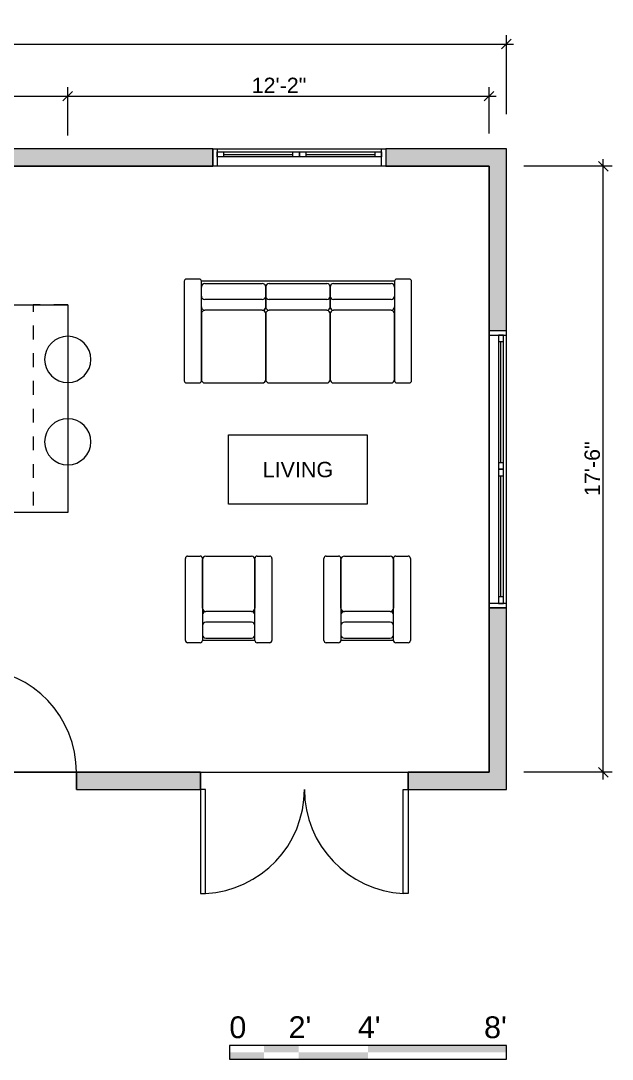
# Model space of a CAD drawing. Header units: inches. Extents: x 294 to 871, y -87 to 273.
# Drawn here: x 665.7 to 870.7, y -86.9 to 272.9 of the extents above; entities that cross this region are included whole.
import ezdxf

# ---------------------------------------------------------------- set-up
doc = ezdxf.new("R2010")
doc.units = ezdxf.units.IN
doc.header["$MEASUREMENT"] = 0
doc.set_wipeout_variables(frame=1)
doc.linetypes.add('Dashed', pattern=[9.6, 4.8, -4.8])
doc.linetypes.add('Wipeout_Contour', pattern=[39.370079, 0, -39.370079])
for name, color, linetype in [('A-AREA', 7, 'Continuous'), ('A-AREA HATCH', 7, 'Continuous'), ('A-DIMENSIONS', 7, 'Continuous'), ('A-DOOR', 7, 'Continuous'), ('A-FURNITURE', 7, 'Continuous'), ('A-GLAZ', 7, 'Continuous'), ('A-LINES - FLOOR PLANS', 7, 'Continuous'), ('A-TEXT', 7, 'Continuous'), ('A-WALL', 7, 'Continuous'), ('A-WALL HATCH', 7, 'Continuous')]:
    doc.layers.add(name, color=color, linetype=linetype)
doc.styles.add('GENERATED_STYLE_1', font='arial.ttf')
doc.styles.add('GENERATED_STYLE_2', font='swiss.ttf')
doc.dimstyles.new('GENERATED_STYLE__1', dxfattribs={"dimtxt": 5.333333, "dimasz": 3.166667, "dimexe": 0.18, "dimexo": 12, "dimgap": 0.09, "dimtad": 1, "dimdec": 0, "dimzin": 0, "dimdsep": 46, "dimlunit": 4, "dimtxsty": 'GENERATED_STYLE_1', "dimblk": 'ARROWHEAD_6', "dimblk1": 'ARROWHEAD_6', "dimblk2": 'ARROWHEAD_6', "dimcen": 0.09, "dimclrd": 7, "dimclre": 7, "dimclrt": 7, "dimadec": 0, "dimazin": 0, "dimtfac": 1, "dimtdec": 4, "dimtmove": 0, "dimatfit": 3, "dimfxl": 1, "dimtolj": 1, "dimtzin": 0, "dimarcsym": 0})
doc.dimstyles.new('GENERATED_STYLE__2', dxfattribs={"dimtxt": 5.333333, "dimasz": 3.166667, "dimexe": 0.18, "dimexo": 58.630709, "dimgap": 0.09, "dimtad": 1, "dimtih": 1, "dimtoh": 1, "dimdec": 0, "dimzin": 0, "dimdsep": 46, "dimlunit": 4, "dimtxsty": 'GENERATED_STYLE_1', "dimblk": 'ARROWHEAD_6', "dimblk1": 'ARROWHEAD_6', "dimblk2": 'ARROWHEAD_6', "dimcen": 0.09, "dimclrd": 7, "dimclre": 7, "dimclrt": 7, "dimadec": 0, "dimazin": 0, "dimtfac": 1, "dimtdec": 4, "dimtmove": 0, "dimatfit": 3, "dimfxl": 1, "dimtolj": 1, "dimtzin": 0, "dimarcsym": 0})
doc.dimstyles.new('GENERATED_STYLE__3', dxfattribs={"dimtxt": 5.333333, "dimasz": 3.166667, "dimexe": 0.18, "dimexo": 11.391877, "dimgap": 0.09, "dimtad": 1, "dimtih": 1, "dimtoh": 1, "dimdec": 0, "dimzin": 0, "dimdsep": 46, "dimlunit": 4, "dimtxsty": 'GENERATED_STYLE_1', "dimblk": 'ARROWHEAD_6', "dimblk1": 'ARROWHEAD_6', "dimblk2": 'ARROWHEAD_6', "dimcen": 0.09, "dimclrd": 7, "dimclre": 7, "dimclrt": 7, "dimadec": 0, "dimazin": 0, "dimtfac": 1, "dimtdec": 4, "dimtmove": 0, "dimatfit": 3, "dimfxl": 1, "dimtolj": 1, "dimtzin": 0, "dimarcsym": 0})
doc.dimstyles.new('GENERATED_STYLE__4', dxfattribs={"dimtxt": 5.333333, "dimasz": 3.166667, "dimexe": 0.18, "dimexo": 12, "dimgap": 0.09, "dimtad": 1, "dimtih": 1, "dimtoh": 1, "dimdec": 0, "dimzin": 0, "dimdsep": 46, "dimlunit": 4, "dimtxsty": 'GENERATED_STYLE_1', "dimblk": 'ARROWHEAD_6', "dimblk1": 'ARROWHEAD_6', "dimblk2": 'ARROWHEAD_6', "dimcen": 0.09, "dimclrd": 7, "dimclre": 7, "dimclrt": 7, "dimadec": 0, "dimazin": 0, "dimtfac": 1, "dimtdec": 4, "dimtmove": 0, "dimatfit": 3, "dimfxl": 1, "dimtolj": 1, "dimtzin": 0, "dimarcsym": 0})

# ---------------------------------------------------------------- blocks, each defined once
blk = doc.blocks.new('*D0')
at = {"layer": 'A-DIMENSIONS', "color": 7, "linetype": 'Continuous', "lineweight": 0, "transparency": 16777216}
for p, q in [((869.22, 220.83), (865.89, 224.17)), ((867.55, 222.5), (867.55, 225)), ((870.68, 222.5), (840, 222.5)), ((867.55, 12.5), (867.55, 222.5)), ((870.68, 12.5), (840, 12.5)), ((865.89, 14.17), (869.22, 10.83)), ((867.55, 10), (867.55, 12.5))]:
    blk.add_line(p, q, dxfattribs=at)
at = {"layer": 'A-DIMENSIONS', "color": 7, "lineweight": 0, "transparency": 16777216, "insert": (866.49, 108.21), "char_height": 5.333, "attachment_point": 7, "rotation": 90, "style": 'GENERATED_STYLE_1'}
blk.add_mtext('\\A1;17\'-6"', dxfattribs=at)
blk = doc.blocks.new('ARROWHEAD_6')
at = {"color": 0, "linetype": 'Continuous', "lineweight": 0}
for p, q in [((0, 0), (-1, 0)), ((-0.5, -0.5), (0.5, 0.5))]:
    blk.add_line(p, q, dxfattribs=at)
blk = doc.blocks.new('*D3')
at = {"layer": 'A-DIMENSIONS', "color": 7, "linetype": 'Continuous', "lineweight": 0, "transparency": 16777216}
for p, q in [((585.67, 248.46), (582.33, 245.13)), ((584, 233.13), (584, 249.92)), ((680.33, 245.13), (683.66, 248.46)), ((681.99, 233.13), (681.99, 249.92)), ((581.5, 246.79), (584, 246.79)), ((584, 246.79), (681.99, 246.79)), ((681.99, 246.79), (684.49, 246.79))]:
    blk.add_line(p, q, dxfattribs=at)
at = {"layer": 'A-DIMENSIONS', "color": 7, "lineweight": 0, "transparency": 16777216, "insert": (625.73, 247.86), "char_height": 5.333, "attachment_point": 7, "style": 'GENERATED_STYLE_1'}
blk.add_mtext('\\A1;8\'-2"', dxfattribs=at)
blk = doc.blocks.new('*D4')
at = {"layer": 'A-DIMENSIONS', "color": 7, "linetype": 'Continuous', "lineweight": 0, "transparency": 16777216}
for p, q in [((683.66, 248.46), (680.33, 245.13)), ((681.99, 233.89), (681.99, 249.92)), ((826.33, 245.13), (829.67, 248.46)), ((828, 233.89), (828, 249.92)), ((679.49, 246.79), (681.99, 246.79)), ((681.99, 246.79), (828, 246.79)), ((828, 246.79), (830.5, 246.79))]:
    blk.add_line(p, q, dxfattribs=at)
at = {"layer": 'A-DIMENSIONS', "color": 7, "lineweight": 0, "transparency": 16777216, "insert": (745.71, 247.86), "char_height": 5.333, "attachment_point": 7, "style": 'GENERATED_STYLE_1'}
blk.add_mtext('\\A1;12\'-2"', dxfattribs=at)
blk = doc.blocks.new('*D5')
at = {"layer": 'A-DIMENSIONS', "color": 7, "linetype": 'Continuous', "lineweight": 0, "transparency": 16777216}
for p, q in [((627.48, 58.83), (624.15, 62.17)), ((625.81, 60.5), (625.81, 63)), ((628.94, 60.5), (620, 60.5)), ((625.81, 12.5), (625.81, 60.5)), ((715.99, 12.5), (622.69, 12.5)), ((624.15, 14.17), (627.48, 10.83)), ((625.81, 10), (625.81, 12.5))]:
    blk.add_line(p, q, dxfattribs=at)
at = {"layer": 'A-DIMENSIONS', "color": 7, "lineweight": 0, "transparency": 16777216, "insert": (624.75, 33.77), "char_height": 5.333, "attachment_point": 7, "rotation": 90, "style": 'GENERATED_STYLE_1'}
blk.add_mtext("\\A1;4'", dxfattribs=at)
blk = doc.blocks.new('*D10')
at = {"layer": 'A-DIMENSIONS', "color": 7, "linetype": 'Continuous', "lineweight": 0, "transparency": 16777216}
for p, q in [((355.67, 266.52), (352.33, 263.18)), ((354, 240.5), (354, 267.97)), ((832.33, 263.18), (835.67, 266.52)), ((834, 240.5), (834, 267.97)), ((351.5, 264.85), (354, 264.85)), ((354, 264.85), (834, 264.85)), ((834, 264.85), (836.5, 264.85))]:
    blk.add_line(p, q, dxfattribs=at)
at = {"layer": 'A-DIMENSIONS', "color": 7, "lineweight": 0, "transparency": 16777216, "insert": (589.25, 265.92), "char_height": 5.333, "attachment_point": 7, "style": 'GENERATED_STYLE_1'}
blk.add_mtext("\\A1;40'", dxfattribs=at)

msp = doc.modelspace()

# ---------------------------------------------------------------- hatches: boundary and pattern name
at = {"layer": 'A-TEXT', "linetype": 'Continuous', "lineweight": 0}
for points in [[(750, -84.56), (762, -84.56), (762, -82.19), (750, -82.19)], [(786, -84.56), (834, -84.56), (834, -82.19), (786, -82.19)], [(738, -84.56), (738, -86.92), (750, -86.92), (750, -84.56)], [(762, -84.56), (762, -86.92), (786, -86.92), (786, -84.56)]]:
    msp.add_hatch(color=7, dxfattribs=at).paths.add_polyline_path(points)

# ---------------------------------------------------------------- linework, layer by layer
at = {"layer": 'A-GLAZ', "color": 7, "linetype": 'Continuous', "lineweight": 0}
for p, q in [((732.27, 228.5), (733.77, 228.5)), ((733.77, 228.5), (762.27, 228.5)), ((733.77, 228.5), (733.77, 225.75)), ((733.77, 227.5), (736.02, 227.5)), ((733.77, 225.75), (733.77, 227.5)), ((736.02, 227.5), (736.02, 225.75)), ((736.02, 227.5), (760.02, 227.5)), ((760.02, 225.75), (760.02, 227.5)), ((760.02, 227.5), (762.27, 227.5)), ((762.27, 228.5), (790.77, 228.5)), ((762.27, 227.5), (764.52, 227.5)), ((762.27, 225.75), (762.27, 227.5)), ((762.27, 227.5), (762.27, 225.75)), ((764.52, 227.5), (764.52, 225.75)), ((764.52, 227.5), (788.52, 227.5)), ((788.52, 225.75), (788.52, 227.5)), ((788.52, 227.5), (790.77, 227.5)), ((790.77, 225.75), (790.77, 228.5)), ((790.77, 228.5), (792.27, 228.5)), ((790.77, 227.5), (790.77, 225.75)), ((736.02, 225.75), (733.77, 225.75)), ((736.02, 226.62), (760.02, 226.62)), ((760.02, 225.75), (736.02, 225.75)), ((762.27, 225.75), (760.02, 225.75)), ((764.52, 225.75), (762.27, 225.75)), ((764.52, 226.62), (788.52, 226.62)), ((788.52, 225.75), (764.52, 225.75)), ((790.77, 225.75), (788.52, 225.75)), ((831.25, 164), (834, 164)), ((831.25, 164), (831.25, 161.75)), ((833, 164), (831.25, 164)), ((833, 161.75), (833, 164)), ((834, 164), (834, 165.5)), ((834, 117.5), (834, 164)), ((831.25, 161.75), (833, 161.75)), ((831.25, 161.75), (831.25, 119.75)), ((832.12, 119.75), (832.12, 161.75)), ((833, 119.75), (833, 161.75)), ((833, 119.75), (831.25, 119.75)), ((831.25, 119.75), (831.25, 117.5)), ((833, 117.5), (833, 119.75)), ((831.25, 117.5), (833, 117.5)), ((831.25, 117.5), (831.25, 115.25)), ((833, 117.5), (831.25, 117.5)), ((831.25, 115.25), (833, 115.25)), ((831.25, 115.25), (831.25, 73.25)), ((832.12, 73.25), (832.12, 115.25)), ((833, 115.25), (833, 117.5)), ((833, 73.25), (833, 115.25)), ((834, 71), (834, 117.5)), ((833, 73.25), (831.25, 73.25)), ((831.25, 73.25), (831.25, 71)), ((833, 71), (833, 73.25)), ((834, 71), (831.25, 71)), ((831.25, 71), (833, 71)), ((834, 69.5), (834, 71))]:
    msp.add_line(p, q, dxfattribs=at)
at = {"layer": 'A-TEXT', "color": 7, "linetype": 'Continuous', "lineweight": 0}
for p, q in [((834, -82.19), (738, -82.19)), ((738, -82.19), (738, -86.92)), ((834, -86.92), (834, -82.19)), ((738, -86.92), (834, -86.92))]:
    msp.add_line(p, q, dxfattribs=at)
at = {"layer": 'A-WALL', "color": 7, "linetype": 'Continuous', "lineweight": 0, "flags": 128}
for points in [[(732.27, 228.5), (638.61, 228.5)], [(834, 228.5), (792.27, 228.5)], [(834, 165.5), (834, 228.5)], [(834, 6.5), (834, 69.5)]]:
    msp.add_lwpolyline(points, dxfattribs=at)

# ---------------------------------------------------------------- texts
at = {"layer": 'A-TEXT', "color": 7, "lineweight": 0, "char_height": 7.559, "attachment_point": 7, "style": 'GENERATED_STYLE_1'}
for s, insert in [('\\A1;0', (738, -79.73)), ("\\A1;2'", (758.51, -79.6)), ("\\A1;8'", (826.26, -79.73)), ("\\A1;4'", (782.51, -79.6))]:
    msp.add_mtext(s, dxfattribs=dict(at, insert=insert))

# ---------------------------------------------------------------- dimensions: what is measured, and where the dimension line sits
at = {"layer": 'A-DIMENSIONS', "color": 7, "linetype": 'Continuous', "lineweight": 0}
dim = msp.add_linear_dim(base=(834, 264.85), p1=(354, 228.5), p2=(834, 228.5), dimstyle='GENERATED_STYLE__4', dxfattribs=at)
dim.commit()
dim.dimension.update_dxf_attribs({"geometry": '*D10', "text_midpoint": (594.16, 268.58), "dimtype": 160})

# ---------------------------------------------------------------- wipeouts: each hides what was drawn before it
at = {"color": 254, "linetype": 'Wipeout_Contour', "lineweight": 0, "ltscale": 3678.975126}
msp.add_wipeout([(828, 12.5), (828, 222.5), (360, 222.5), (360, -53.5), (602, -53.5), (602, 12.5)], dxfattribs=at).dxf.layer = 'A-AREA HATCH'

# ---------------------------------------------------------------- next in the draw order: hatches: boundary and pattern name
at = {"layer": 'A-WALL HATCH', "linetype": 'Continuous', "lineweight": 0}
for points in [[(638.61, 228.5), (638.61, 222.5), (732.27, 222.5), (732.27, 228.5)], [(834, 228.5), (792.27, 228.5), (792.27, 222.5), (828, 222.5)], [(828, 222.5), (828, 165.5), (834, 165.5), (834, 228.5)], [(828, 12.5), (834, 6.5), (834, 69.5), (828, 69.5)], [(684.99, 6.5), (727.99, 6.5), (727.99, 12.5), (684.99, 12.5)], [(828, 12.5), (799.99, 12.5), (799.99, 6.5), (834, 6.5)]]:
    msp.add_hatch(color=7, dxfattribs=at).paths.add_polyline_path(points)

# ---------------------------------------------------------------- next in the draw order: linework, layer by layer
at = {"layer": 'A-AREA', "color": 7, "linetype": 'Continuous', "lineweight": 0, "flags": 128}
msp.add_lwpolyline([(681.99, 174.5), (681.99, 102.49), (647.99, 102.49), (647.99, 174.5)], close=True, dxfattribs=at)
at = {"layer": 'A-AREA HATCH', "color": 7, "linetype": 'Continuous', "lineweight": 0, "flags": 128}
msp.add_lwpolyline([(828, 12.5), (828, 222.5), (360, 222.5), (360, -53.5), (602, -53.5), (602, 12.5)], close=True, dxfattribs=at)
at = {"layer": 'A-DOOR', "color": 7, "linetype": 'Continuous', "lineweight": 0}
for p, q in [((684.99, 6.5), (684.99, 12.5)), ((684.99, 12.5), (684.99, 10.75)), ((684.99, 12.5), (684.99, 6.5)), ((684.99, 12.5), (684.99, 6.5)), ((727.99, 12.5), (727.99, 6.5)), ((727.99, 8.25), (727.99, 12.5)), ((727.99, 12.5), (727.99, 6.5)), ((727.99, 12.5), (727.99, 6.5)), ((799.99, 12.5), (799.99, 6.5)), ((799.99, 8.25), (799.99, 12.5)), ((799.99, 12.5), (799.99, 6.5)), ((799.99, 12.5), (799.99, 6.5)), ((684.99, 10.75), (684.99, 6.5)), ((727.99, 6.5), (727.99, 8.25)), ((799.99, 6.5), (799.99, 8.25)), ((729.74, 6.5), (727.99, 6.5)), ((727.99, 6.5), (727.99, -29.5)), ((729.74, -29.5), (729.74, 6.5)), ((798.24, -29.5), (798.24, 6.5)), ((798.24, 6.5), (799.99, 6.5)), ((799.99, 6.5), (799.99, -29.5)), ((727.99, -29.5), (729.74, -29.5)), ((799.99, -29.5), (798.24, -29.5))]:
    msp.add_line(p, q, dxfattribs=at)
for centre, start, end in [((648.99, 12.5), 0, 87.2137), ((727.99, 6.5), 272.7863, 0), ((799.99, 6.5), 180, 267.2137)]:
    msp.add_arc(centre, 36, start, end, dxfattribs=at)
at = {"layer": 'A-FURNITURE', "color": 7, "linetype": 'Continuous', "lineweight": 0}
for p, q in [((722.38, 182.63), (722.38, 148.2)), ((801.12, 148.2), (801.12, 182.63)), ((723.17, 147.41), (727.5, 147.41)), ((729.47, 147.41), (749.42, 147.41)), ((751.78, 147.41), (771.73, 147.41)), ((774.09, 147.41), (794.04, 147.41)), ((796.01, 147.41), (800.34, 147.41)), ((722.75, 58.2), (722.75, 86.63)), ((723.54, 87.41), (727.87, 87.41)), ((729.84, 87.41), (745.67, 87.41)), ((747.64, 87.41), (751.97, 87.41)), ((752.75, 86.63), (752.75, 58.2)), ((770.75, 58.2), (770.75, 86.63)), ((771.54, 87.41), (775.87, 87.41)), ((777.84, 87.41), (793.67, 87.41)), ((795.64, 87.41), (799.97, 87.41)), ((800.75, 86.63), (800.75, 58.2))]:
    msp.add_line(p, q, dxfattribs=at)
for centre, radius, start, end in [((723.17, 182.63), 0.787, 90, 180), ((800.34, 182.63), 0.787, 0, 90), ((681.99, 155.57), 8, 90, 270), ((681.99, 155.57), 8, 270, 90), ((723.17, 148.2), 0.787, 180, 270), ((727.5, 148.2), 0.787, 270, 0), ((729.47, 148.59), 1.18, 180, 270), ((749.42, 148.59), 1.18, 270, 0), ((751.78, 148.59), 1.18, 180, 270), ((771.73, 148.59), 1.18, 270, 0), ((774.09, 148.59), 1.18, 180, 270), ((794.04, 148.59), 1.18, 270, 0), ((796.01, 148.2), 0.787, 180, 270), ((800.34, 148.2), 0.787, 270, 0), ((681.99, 127.03), 8, 90, 270), ((681.99, 127.03), 8, 270, 90), ((723.54, 86.63), 0.787, 90, 180), ((727.87, 86.63), 0.787, 0, 90), ((729.84, 86.23), 1.18, 90, 180), ((745.67, 86.23), 1.18, 0, 90), ((747.64, 86.63), 0.787, 90, 180), ((751.97, 86.63), 0.787, 0, 90), ((771.54, 86.63), 0.787, 90, 180), ((775.87, 86.63), 0.787, 0, 90), ((777.84, 86.23), 1.18, 90, 180), ((793.67, 86.23), 1.18, 0, 90), ((795.64, 86.63), 0.787, 90, 180), ((799.97, 86.63), 0.787, 0, 90), ((723.54, 58.2), 0.787, 180, 270), ((751.97, 58.2), 0.787, 270, 0), ((771.54, 58.2), 0.787, 180, 270), ((799.97, 58.2), 0.787, 270, 0)]:
    msp.add_arc(centre, radius, start, end, dxfattribs=at)
at = {"layer": 'A-GLAZ', "color": 7, "linetype": 'Continuous', "lineweight": 0}
for p, q in [((732.27, 222.5), (732.27, 228.5)), ((732.27, 228.5), (732.27, 222.5)), ((732.27, 228.5), (732.27, 222.5)), ((792.27, 228.5), (792.27, 222.5)), ((792.27, 228.5), (792.27, 222.5)), ((792.27, 228.5), (792.27, 222.5)), ((733.77, 225.75), (733.77, 222.5)), ((790.77, 222.5), (790.77, 225.75)), ((733.77, 222.5), (732.27, 222.5)), ((762.27, 222.5), (733.77, 222.5)), ((790.77, 222.5), (762.27, 222.5)), ((792.27, 222.5), (790.77, 222.5)), ((828, 165.5), (828, 164)), ((834, 165.5), (828, 165.5)), ((834, 165.5), (828, 165.5)), ((834, 165.5), (828, 165.5)), ((828, 164), (828, 117.5)), ((828, 164), (831.25, 164)), ((828, 117.5), (828, 71)), ((831.25, 71), (828, 71)), ((828, 71), (828, 69.5)), ((828, 69.5), (834, 69.5)), ((834, 69.5), (828, 69.5)), ((834, 69.5), (828, 69.5))]:
    msp.add_line(p, q, dxfattribs=at)
at = {"layer": 'A-LINES - FLOOR PLANS', "color": 7, "linetype": 'Dashed', "lineweight": 0, "flags": 128}
msp.add_lwpolyline([(681.99, 174.5), (669.99, 174.5), (669.99, 102.49)], dxfattribs=at)
at = {"layer": 'A-WALL', "color": 7, "linetype": 'Continuous', "lineweight": 0}
for p, q in [((732.27, 228.5), (732.27, 222.5)), ((792.27, 228.5), (792.27, 222.5)), ((834, 165.5), (828, 165.5)), ((834, 69.5), (828, 69.5)), ((684.99, 12.5), (684.99, 6.5)), ((727.99, 12.5), (727.99, 6.5)), ((799.99, 12.5), (799.99, 6.5))]:
    msp.add_line(p, q, dxfattribs=at)
at = {"layer": 'A-WALL', "color": 7, "linetype": 'Continuous', "lineweight": 0, "flags": 128}
for points in [[(638.61, 222.5), (732.27, 222.5)], [(792.27, 222.5), (828, 222.5)], [(828, 222.5), (828, 165.5)], [(828, 69.5), (828, 12.5)], [(727.99, 12.5), (684.99, 12.5)], [(828, 12.5), (799.99, 12.5)], [(684.99, 6.5), (727.99, 6.5)], [(799.99, 6.5), (834, 6.5)]]:
    msp.add_lwpolyline(points, dxfattribs=at)

# ---------------------------------------------------------------- next in the draw order: dimensions: what is measured, and where the dimension line sits
at = {"layer": 'A-DIMENSIONS', "color": 7, "linetype": 'Continuous', "lineweight": 0}
dim = msp.add_linear_dim(base=(681.99, 246.79), p1=(584, 222.5), p2=(681.99, 174.5), dimstyle='GENERATED_STYLE__2', dxfattribs=at)
dim.commit()
dim.dimension.update_dxf_attribs({"geometry": '*D3', "text_midpoint": (633.64, 250.53), "dimtype": 160})
dim = msp.add_linear_dim(base=(867.55, 222.5), p1=(828, 12.5), p2=(828, 222.5), angle=90, dimstyle='GENERATED_STYLE__1', dxfattribs=at)
dim.commit()
dim.dimension.update_dxf_attribs({"geometry": '*D0', "text_midpoint": (863.82, 118.15), "dimtype": 160, "text_rotation": 90})

# ---------------------------------------------------------------- next in the draw order: wipeouts: each hides what was drawn before it
at = {"color": 254, "linetype": 'Wipeout_Contour', "lineweight": 0, "ltscale": 3215.771284}
msp.add_wipeout([(772.91, 182.63), (772.91, 172.58), (795.22, 172.58), (795.22, 182.63)], dxfattribs=at).dxf.layer = 'A-FURNITURE'
at = {"color": 254, "linetype": 'Wipeout_Contour', "lineweight": 0, "ltscale": 3083.411487}
msp.add_wipeout([(785.75, 105.41), (737.75, 105.41), (737.75, 129.41), (785.75, 129.41)], dxfattribs=at).dxf.layer = 'A-FURNITURE'
at = {"color": 254, "linetype": 'Wipeout_Contour', "lineweight": 0, "ltscale": 2961.898132}
msp.add_wipeout([(728.66, 58.2), (746.85, 58.2), (746.85, 68.25), (728.66, 68.25)], dxfattribs=at).dxf.layer = 'A-FURNITURE'
at = {"color": 254, "linetype": 'Wipeout_Contour', "lineweight": 0, "ltscale": 3153.235559}
msp.add_wipeout([(776.66, 58.2), (794.85, 58.2), (794.85, 68.25), (776.66, 68.25)], dxfattribs=at).dxf.layer = 'A-FURNITURE'

# ---------------------------------------------------------------- next in the draw order: linework, layer by layer
at = {"layer": 'A-FURNITURE', "color": 7, "linetype": 'Continuous', "lineweight": 0}
for p, q in [((795.22, 182.63), (795.22, 148.2)), ((795.22, 180.66), (795.22, 173.76)), ((800.34, 183.41), (796.01, 183.41)), ((795.22, 148.59), (795.22, 171.39)), ((737.75, 129.41), (785.75, 129.41)), ((737.75, 105.41), (737.75, 129.41)), ((785.75, 129.41), (785.75, 105.41)), ((785.75, 105.41), (737.75, 105.41)), ((728.66, 86.63), (728.66, 58.2)), ((746.85, 58.2), (746.85, 86.63)), ((776.66, 86.63), (776.66, 58.2)), ((794.85, 58.2), (794.85, 86.63)), ((728.66, 69.43), (728.66, 86.23)), ((746.85, 86.23), (746.85, 69.43)), ((776.66, 69.43), (776.66, 86.23)), ((794.85, 86.23), (794.85, 69.43)), ((728.66, 67.07), (728.66, 60.17)), ((745.67, 68.25), (729.84, 68.25)), ((745.67, 68.25), (729.84, 68.25)), ((746.85, 60.17), (746.85, 67.07)), ((776.66, 67.07), (776.66, 60.17)), ((793.67, 68.25), (777.84, 68.25)), ((793.67, 68.25), (777.84, 68.25)), ((794.85, 60.17), (794.85, 67.07)), ((745.67, 64.5), (729.84, 64.5)), ((793.67, 64.5), (777.84, 64.5)), ((746.85, 58.2), (728.66, 58.2)), ((729.84, 58.99), (745.67, 58.99)), ((794.85, 58.2), (776.66, 58.2)), ((777.84, 58.99), (793.67, 58.99)), ((727.87, 57.41), (723.54, 57.41)), ((751.97, 57.41), (747.64, 57.41)), ((775.87, 57.41), (771.54, 57.41)), ((799.97, 57.41), (795.64, 57.41))]:
    msp.add_line(p, q, dxfattribs=at)
for centre, radius, start, end in [((794.04, 180.66), 1.18, 0, 90), ((796.01, 182.63), 0.787, 90, 180), ((794.04, 177.51), 1.18, 270, 0), ((794.04, 173.76), 1.18, 270, 0), ((794.04, 171.39), 1.18, 0, 90), ((729.84, 69.43), 1.18, 180, 270), ((745.67, 69.43), 1.18, 270, 0), ((777.84, 69.43), 1.18, 180, 270), ((793.67, 69.43), 1.18, 270, 0), ((729.84, 67.07), 1.18, 90, 180), ((745.67, 67.07), 1.18, 0, 90), ((777.84, 67.07), 1.18, 90, 180), ((793.67, 67.07), 1.18, 0, 90), ((729.84, 63.32), 1.18, 90, 180), ((745.67, 63.32), 1.18, 0, 90), ((777.84, 63.32), 1.18, 90, 180), ((793.67, 63.32), 1.18, 0, 90), ((727.87, 58.2), 0.787, 270, 0), ((729.84, 60.17), 1.18, 180, 270), ((745.67, 60.17), 1.18, 270, 0), ((747.64, 58.2), 0.787, 180, 270), ((775.87, 58.2), 0.787, 270, 0), ((777.84, 60.17), 1.18, 180, 270), ((793.67, 60.17), 1.18, 270, 0), ((795.64, 58.2), 0.787, 180, 270)]:
    msp.add_arc(centre, radius, start, end, dxfattribs=at)

# ---------------------------------------------------------------- next in the draw order: texts
at = {"layer": 'A-TEXT', "color": 7, "linetype": 'Continuous', "lineweight": 0, "insert": (761.75, 117.37), "char_height": 5.333, "attachment_point": 5, "style": 'GENERATED_STYLE_2'}
msp.add_mtext('\\A1;LIVING', dxfattribs=at)

# ---------------------------------------------------------------- next in the draw order: dimensions: what is measured, and where the dimension line sits
at = {"layer": 'A-DIMENSIONS', "color": 7, "linetype": 'Continuous', "lineweight": 0}
dim = msp.add_linear_dim(base=(625.81, 60.5), p1=(727.99, 12.5), p2=(608, 60.5), angle=90, dimstyle='GENERATED_STYLE__1', dxfattribs=at)
dim.commit()
dim.dimension.update_dxf_attribs({"geometry": '*D5', "text_midpoint": (622.08, 36.66), "dimtype": 160, "text_rotation": 90})

# ---------------------------------------------------------------- next in the draw order: wipeouts: each hides what was drawn before it
at = {"color": 254, "linetype": 'Wipeout_Contour', "lineweight": 0, "ltscale": 3128.801713}
msp.add_wipeout([(750.6, 182.63), (750.6, 172.58), (772.91, 172.58), (772.91, 182.63)], dxfattribs=at).dxf.layer = 'A-FURNITURE'

# ---------------------------------------------------------------- next in the draw order: linework, layer by layer
at = {"layer": 'A-FURNITURE', "color": 7, "linetype": 'Continuous', "lineweight": 0}
for p, q in [((772.91, 173.76), (772.91, 180.66)), ((772.91, 180.66), (772.91, 173.76)), ((774.09, 181.84), (794.04, 181.84)), ((794.04, 176.33), (774.09, 176.33)), ((772.91, 171.39), (772.91, 148.59)), ((772.91, 148.59), (772.91, 171.39)), ((794.04, 172.58), (774.09, 172.58)), ((794.04, 172.58), (774.09, 172.58))]:
    msp.add_line(p, q, dxfattribs=at)
for centre, start, end in [((771.73, 180.66), 0, 90), ((774.09, 180.66), 90, 180), ((771.73, 177.51), 270, 0), ((774.09, 177.51), 180, 270), ((771.73, 173.76), 270, 0), ((774.09, 173.76), 180, 270), ((771.73, 171.39), 0, 90), ((774.09, 171.39), 90, 180)]:
    msp.add_arc(centre, 1.18, start, end, dxfattribs=at)

# ---------------------------------------------------------------- next in the draw order: wipeouts: each hides what was drawn before it
at = {"color": 254, "linetype": 'Wipeout_Contour', "lineweight": 0, "ltscale": 3041.963644}
msp.add_wipeout([(728.29, 182.63), (728.29, 172.58), (750.6, 172.58), (750.6, 182.63)], dxfattribs=at).dxf.layer = 'A-FURNITURE'

# ---------------------------------------------------------------- next in the draw order: linework, layer by layer
at = {"layer": 'A-FURNITURE', "color": 7, "linetype": 'Continuous', "lineweight": 0}
for p, q in [((727.5, 183.41), (723.17, 183.41)), ((728.29, 148.2), (728.29, 182.63)), ((795.22, 182.63), (728.29, 182.63)), ((728.29, 173.76), (728.29, 180.66)), ((729.47, 181.84), (749.42, 181.84)), ((750.6, 173.76), (750.6, 180.66)), ((750.6, 180.66), (750.6, 173.76)), ((751.78, 181.84), (771.73, 181.84)), ((749.42, 176.33), (729.47, 176.33)), ((771.73, 176.33), (751.78, 176.33)), ((728.29, 171.39), (728.29, 148.59)), ((749.42, 172.58), (729.47, 172.58)), ((749.42, 172.58), (729.47, 172.58)), ((750.6, 171.39), (750.6, 148.59)), ((750.6, 148.59), (750.6, 171.39)), ((771.73, 172.58), (751.78, 172.58)), ((771.73, 172.58), (751.78, 172.58))]:
    msp.add_line(p, q, dxfattribs=at)
for centre, radius, start, end in [((727.5, 182.63), 0.787, 0, 90), ((729.47, 180.66), 1.18, 90, 180), ((749.42, 180.66), 1.18, 0, 90), ((751.78, 180.66), 1.18, 90, 180), ((729.47, 177.51), 1.18, 180, 270), ((749.42, 177.51), 1.18, 270, 0), ((751.78, 177.51), 1.18, 180, 270), ((729.47, 173.76), 1.18, 180, 270), ((749.42, 173.76), 1.18, 270, 0), ((751.78, 173.76), 1.18, 180, 270), ((729.47, 171.39), 1.18, 90, 180), ((749.42, 171.39), 1.18, 0, 90), ((751.78, 171.39), 1.18, 90, 180)]:
    msp.add_arc(centre, radius, start, end, dxfattribs=at)

# ---------------------------------------------------------------- next in the draw order: dimensions: what is measured, and where the dimension line sits
at = {"layer": 'A-DIMENSIONS', "color": 7, "linetype": 'Continuous', "lineweight": 0}
dim = msp.add_linear_dim(base=(828, 246.79), p1=(681.99, 174.5), p2=(828, 222.5), dimstyle='GENERATED_STYLE__3', dxfattribs=at)
dim.commit()
dim.dimension.update_dxf_attribs({"geometry": '*D4', "text_midpoint": (755.65, 250.53), "dimtype": 160})

doc.saveas('drawing.dxf')
